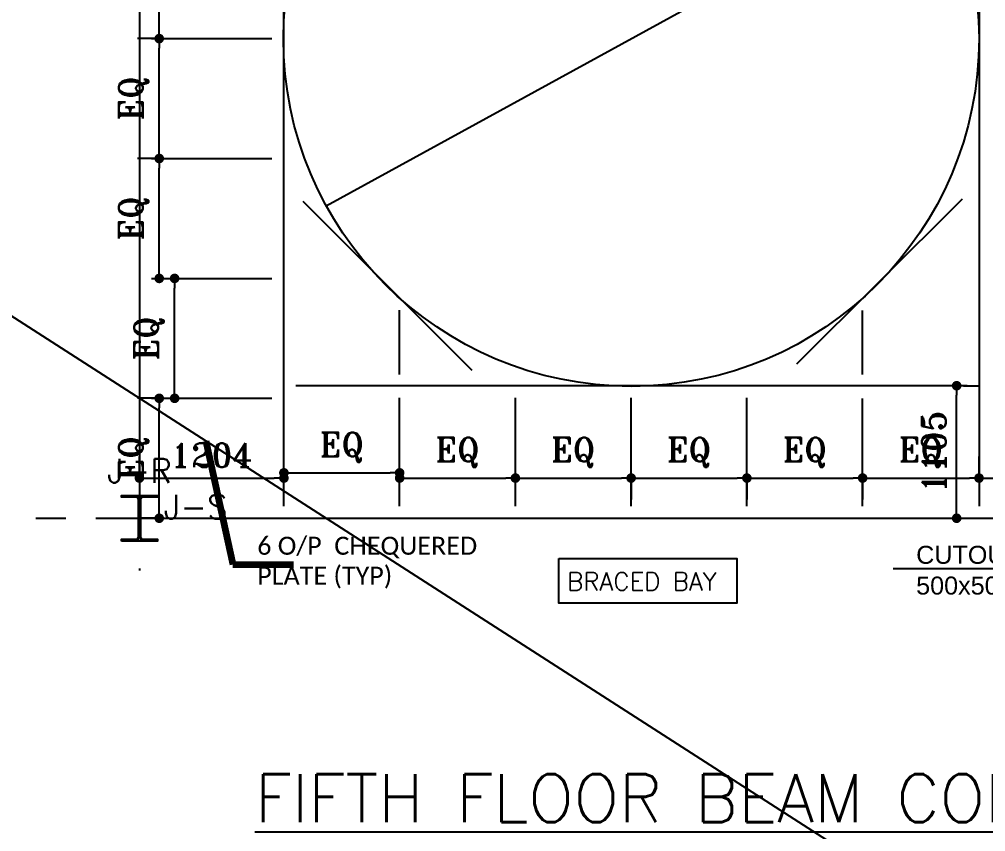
# Model space of a CAD drawing. Header units: inches. Extents: x 1387 to 2676, y -3554 to -2136.
# Drawn here: x 2593.95 to 2602.01, y -2655.1 to -2648.33 of the extents above; entities that cross this region are included whole.
import ezdxf
from ezdxf.enums import TextEntityAlignment as Align

# ---------------------------------------------------------------- set-up
doc = ezdxf.new("R2010")
doc.units = ezdxf.units.IN
doc.header["$MEASUREMENT"] = 0
doc.linetypes.add('CENTER', pattern=[2, 1.25, -0.25, 0.25, -0.25])
for name, color, linetype in [('3G', 3, 'Continuous'), ('A-TEXT', 7, 'Continuous'), ('AA-IPE300', 27, 'Continuous'), ('AA_CUT OUT', 250, 'Continuous'), ('AXE', 1, 'CENTER'), ('DIM', 8, 'Continuous'), ('MEMBER TEXT', 7, 'Continuous'), ('Pich', 2, 'Continuous')]:
    doc.layers.add(name, color=color, linetype=linetype)
doc.layers.add('leder', color=96, linetype='Continuous', lineweight=18)
doc.styles.add('ROMANS', font='ROMANS')
doc.styles.add('ROMANT', font='romant')
doc.styles.get("Standard").update_dxf_attribs({"font": 'arial.ttf'})
doc.styles.add('T1', font='calibri.ttf', dxfattribs={"width": 0.85, "height": 75})
doc.dimstyles.new('25_LINE', dxfattribs={"dimscale": 25, "dimtxt": 2, "dimasz": 1.25, "dimexe": 1.5, "dimexo": 0, "dimgap": 0.75, "dimtad": 0, "dimdec": 0, "dimzin": 0, "dimdsep": 46, "dimtxsty": 'Standard', "dimblk1": 'OBLIQUE', "dimblk2": 'OBLIQUE', "dimsah": 1, "dimcen": 1.5, "dimclrd": 40, "dimclre": 50, "dimclrt": 256, "dimadec": 0, "dimazin": 0, "dimtfac": 1, "dimtdec": 0, "dimtofl": 0, "dimtmove": 0, "dimatfit": 3, "dimldrblk": 'OBLIQUE', "dimfxl": 1, "dimtolj": 1, "dimtzin": 0, "dimarcsym": 0})
doc.dimstyles.new('Copy of 1-100', dxfattribs={"dimtxt": 0.2, "dimasz": 0.08, "dimexe": 0.18, "dimexo": 0.0625, "dimgap": 0.09, "dimtad": 1, "dimdec": 0, "dimlfac": 1000, "dimdsep": 46, "dimtxsty": 'ROMANT', "dimblk": 'DOT', "dimcen": 0.09, "dimclrd": 1, "dimclre": 1, "dimclrt": 3, "dimadec": 0, "dimazin": 0, "dimtfac": 1, "dimtdec": 0, "dimtix": 1, "dimtofl": 0, "dimtmove": 2, "dimatfit": 3, "dimldrblk": 'DOT', "dimfxl": 1, "dimtolj": 1, "dimarcsym": 0})
doc.dimstyles.get("Standard").update_dxf_attribs({"dimtxt": 0.25, "dimasz": 0.18, "dimexe": 0.18, "dimexo": 0.0625, "dimgap": 0.09, "dimtad": 0, "dimdec": 0, "dimlfac": 100, "dimzin": 0, "dimdsep": 46, "dimtxsty": 'Standard', "dimcen": 0.09, "dimadec": 0, "dimazin": 0, "dimtfac": 1, "dimtdec": 0, "dimtofl": 0, "dimtmove": 0, "dimatfit": 3, "dimfxl": 1, "dimtolj": 1, "dimtzin": 0, "dimarcsym": 0})

# ---------------------------------------------------------------- blocks, each defined once
blk = doc.blocks.new('DOT')
at = {"layer": 'DIM', "color": 0, "linetype": 'ByBlock'}
blk.add_line((-0.5, 0), (-1, 0), dxfattribs=at)
at = {"layer": 'DIM', "color": 0, "linetype": 'ByBlock', "const_width": 0.5}
blk.add_lwpolyline([(-0.25, 0, 1), (0.25, 0, 1)], format="xyb", close=True, dxfattribs=at)
blk = doc.blocks.new('*D2546')
at = {"color": 1, "lineweight": -2, "transparency": 16777216}
for p, q in [((-9356.8, 5393.5), (-10267.6, 4894.4)), ((-14443.2, 2606.5), (-10862.8, 4568.3))]:
    blk.add_line(p, q, dxfattribs=at)
at = {"layer": 'Defpoints', "color": 0, "transparency": 16777216}
for p in [(-9356.7, 5393.5), (-14443.3, 2606.5)]:
    blk.add_point(p, dxfattribs=at)
at = {"color": 1, "lineweight": -2, "transparency": 16777216, "xscale": 0.08, "yscale": 0.08, "zscale": 0.08}
for p, rotation in [((-9356.7, 5393.5), 28.71912846812458), ((-14443.3, 2606.5), 208.7191284681246)]:
    blk.add_blockref('DOT', p, dxfattribs=dict(at, rotation=rotation))
at = {"color": 3, "transparency": 16777216, "insert": (-10565.2, 4731.4), "char_height": 150, "attachment_point": 5, "rotation": 28.71913, "style": 'ROMANT'}
blk.add_mtext('\\A1;∅5800', dxfattribs=at)
blk = doc.blocks.new('_Dot')
at = {"layer": 'DIM', "color": 0, "lineweight": -2}
blk.add_line((-0.5, 0), (-1, 0), dxfattribs=at)
at = {"layer": 'DIM', "color": 0, "const_width": 0.5}
blk.add_lwpolyline([(-0.25, 0, 1), (0.25, 0, 1)], format="xyb", close=True, dxfattribs=at)
blk = doc.blocks.new('*D2377')
at = {"layer": 'Defpoints', "color": 0, "transparency": 16777216}
for p in [(2595.1149, -2651.4907), (2595.1817, -2651.4907), (2595.1817, -2652.4907)]:
    blk.add_point(p, dxfattribs=at)
at = {"layer": 'Pich', "color": 1, "lineweight": -2, "transparency": 16777216}
for p, q in [((2595.1192, -2651.4907), (2594.9349, -2651.4907)), ((2595.1149, -2652.4107), (2595.1149, -2651.5707)), ((2595.1192, -2652.4907), (2594.9349, -2652.4907))]:
    blk.add_line(p, q, dxfattribs=at)
at = {"layer": 'Pich', "color": 1, "lineweight": -2, "transparency": 16777216, "xscale": 0.08, "yscale": 0.08, "zscale": 0.08}
for p, rotation in [((2595.1149, -2651.4907), 90), ((2595.1149, -2652.4907), 270)]:
    blk.add_blockref('DOT', p, dxfattribs=dict(at, rotation=rotation))
at = {"layer": 'Pich', "color": 3, "transparency": 16777216, "insert": (2594.9011, -2651.9907), "char_height": 0.2, "attachment_point": 5, "rotation": 90, "style": 'ROMANT'}
blk.add_mtext('\\A1;EQ', dxfattribs=at)
blk = doc.blocks.new('*D2378')
at = {"layer": 'Defpoints', "color": 0, "transparency": 16777216}
for p in [(2595.2432, -2650.4907), (2595.2432, -2650.4907), (2595.1817, -2651.4907)]:
    blk.add_point(p, dxfattribs=at)
at = {"layer": 'Pich', "color": 1, "lineweight": -2, "transparency": 16777216}
for p, q in [((2595.3057, -2650.4907), (2595.4232, -2650.4907)), ((2595.2432, -2651.4107), (2595.2432, -2650.5707)), ((2595.2442, -2651.4907), (2595.4232, -2651.4907))]:
    blk.add_line(p, q, dxfattribs=at)
at = {"layer": 'Pich', "color": 1, "lineweight": -2, "transparency": 16777216, "xscale": 0.08, "yscale": 0.08, "zscale": 0.08}
for p, rotation in [((2595.2432, -2650.4907), 90), ((2595.2432, -2651.4907), 270)]:
    blk.add_blockref('DOT', p, dxfattribs=dict(at, rotation=rotation))
at = {"layer": 'Pich', "color": 3, "transparency": 16777216, "insert": (2595.0294, -2650.9907), "char_height": 0.2, "attachment_point": 5, "rotation": 90, "style": 'ROMANT'}
blk.add_mtext('\\A1;EQ', dxfattribs=at)
blk = doc.blocks.new('*D2379')
at = {"layer": 'Defpoints', "color": 0, "transparency": 16777216}
for p in [(2595.1149, -2649.4907), (2595.1875, -2649.4907), (2595.1149, -2650.4907)]:
    blk.add_point(p, dxfattribs=at)
at = {"layer": 'Pich', "color": 1, "lineweight": -2, "transparency": 16777216}
for p, q in [((2595.125, -2649.4907), (2594.9349, -2649.4907)), ((2595.1149, -2650.4107), (2595.1149, -2649.5707)), ((2595.1774, -2650.4907), (2595.2949, -2650.4907))]:
    blk.add_line(p, q, dxfattribs=at)
at = {"layer": 'Pich', "color": 1, "lineweight": -2, "transparency": 16777216, "xscale": 0.08, "yscale": 0.08, "zscale": 0.08}
for p, rotation in [((2595.1149, -2649.4907), 90), ((2595.1149, -2650.4907), 270)]:
    blk.add_blockref('DOT', p, dxfattribs=dict(at, rotation=rotation))
at = {"layer": 'Pich', "color": 3, "transparency": 16777216, "insert": (2594.9011, -2649.9907), "char_height": 0.2, "attachment_point": 5, "rotation": 90, "style": 'ROMANT'}
blk.add_mtext('\\A1;EQ', dxfattribs=at)
blk = doc.blocks.new('*D2380')
at = {"layer": 'Defpoints', "color": 0, "transparency": 16777216}
for p in [(2595.1149, -2648.4907), (2595.1875, -2648.4907), (2595.1149, -2649.4907)]:
    blk.add_point(p, dxfattribs=at)
at = {"layer": 'Pich', "color": 1, "lineweight": -2, "transparency": 16777216}
for p, q in [((2595.125, -2648.4907), (2594.9349, -2648.4907)), ((2595.1149, -2649.4107), (2595.1149, -2648.5707)), ((2595.1774, -2649.4907), (2595.2949, -2649.4907))]:
    blk.add_line(p, q, dxfattribs=at)
at = {"layer": 'Pich', "color": 1, "lineweight": -2, "transparency": 16777216, "xscale": 0.08, "yscale": 0.08, "zscale": 0.08}
for p, rotation in [((2595.1149, -2648.4907), 90), ((2595.1149, -2649.4907), 270)]:
    blk.add_blockref('DOT', p, dxfattribs=dict(at, rotation=rotation))
at = {"layer": 'Pich', "color": 3, "transparency": 16777216, "insert": (2594.9011, -2648.9907), "char_height": 0.2, "attachment_point": 5, "rotation": 90, "style": 'ROMANT'}
blk.add_mtext('\\A1;EQ', dxfattribs=at)
blk = doc.blocks.new('*D2381')
at = {"layer": 'Defpoints', "color": 0, "transparency": 16777216}
for p in [(2595.1149, -2647.4907), (2595.1875, -2647.4907), (2595.1149, -2648.4907)]:
    blk.add_point(p, dxfattribs=at)
at = {"layer": 'Pich', "color": 1, "lineweight": -2, "transparency": 16777216}
for p, q in [((2595.125, -2647.4907), (2594.9349, -2647.4907)), ((2595.1149, -2648.4107), (2595.1149, -2647.5707)), ((2595.1774, -2648.4907), (2595.2949, -2648.4907))]:
    blk.add_line(p, q, dxfattribs=at)
at = {"layer": 'Pich', "color": 1, "lineweight": -2, "transparency": 16777216, "xscale": 0.08, "yscale": 0.08, "zscale": 0.08}
for p, rotation in [((2595.1149, -2647.4907), 90), ((2595.1149, -2648.4907), 270)]:
    blk.add_blockref('DOT', p, dxfattribs=dict(at, rotation=rotation))
at = {"layer": 'Pich', "color": 3, "transparency": 16777216, "insert": (2594.9011, -2647.9907), "char_height": 0.2, "attachment_point": 5, "rotation": 90, "style": 'ROMANT'}
blk.add_mtext('\\A1;EQ', dxfattribs=at)
blk = doc.blocks.new('*D2384')
at = {"layer": 'Defpoints', "color": 0, "transparency": 16777216}
for p in [(2596.1543, -2652.1557), (2594.9498, -2652.2039), (2596.1543, -2652.2039)]:
    blk.add_point(p, dxfattribs=at)
at = {"layer": 'Pich', "color": 1, "lineweight": -2, "transparency": 16777216}
for p, q in [((2594.9498, -2652.1414), (2594.9498, -2651.9757)), ((2596.1543, -2652.1414), (2596.1543, -2651.9757)), ((2595.0298, -2652.1557), (2596.0743, -2652.1557))]:
    blk.add_line(p, q, dxfattribs=at)
at = {"layer": 'Pich', "color": 1, "lineweight": -2, "transparency": 16777216, "xscale": 0.08, "yscale": 0.08, "zscale": 0.08, "rotation": 180}
blk.add_blockref('DOT', (2594.9498, -2652.1557), dxfattribs=at)
at = {"layer": 'Pich', "color": 1, "lineweight": -2, "transparency": 16777216, "xscale": 0.08, "yscale": 0.08, "zscale": 0.08}
blk.add_blockref('DOT', (2596.1543, -2652.1557), dxfattribs=at)
at = {"layer": 'Pich', "color": 3, "transparency": 16777216, "insert": (2595.5521, -2651.9657), "char_height": 0.2, "attachment_point": 5, "style": 'ROMANT'}
blk.add_mtext('\\A1;1204', dxfattribs=at)
blk = doc.blocks.new('*D2385')
at = {"layer": 'Defpoints', "color": 0, "transparency": 16777216}
for p in [(2597.1193, -2652.1121), (2597.1193, -2652.1121), (2596.1543, -2652.2039)]:
    blk.add_point(p, dxfattribs=at)
at = {"layer": 'Pich', "color": 1, "lineweight": -2, "transparency": 16777216}
for p, q in [((2596.1543, -2652.1414), (2596.1543, -2651.9321)), ((2597.1193, -2652.0496), (2597.1193, -2651.9321)), ((2596.2343, -2652.1121), (2597.0393, -2652.1121))]:
    blk.add_line(p, q, dxfattribs=at)
at = {"layer": 'Pich', "color": 1, "lineweight": -2, "transparency": 16777216, "xscale": 0.08, "yscale": 0.08, "zscale": 0.08, "rotation": 180}
blk.add_blockref('DOT', (2596.1543, -2652.1121), dxfattribs=at)
at = {"layer": 'Pich', "color": 1, "lineweight": -2, "transparency": 16777216, "xscale": 0.08, "yscale": 0.08, "zscale": 0.08}
blk.add_blockref('DOT', (2597.1193, -2652.1121), dxfattribs=at)
at = {"layer": 'Pich', "color": 3, "transparency": 16777216, "insert": (2596.6368, -2651.8983), "char_height": 0.2, "attachment_point": 5, "style": 'ROMANT'}
blk.add_mtext('\\A1;EQ', dxfattribs=at)
blk = doc.blocks.new('*D2386')
at = {"layer": 'Defpoints', "color": 0, "transparency": 16777216}
for p in [(2597.1193, -2652.1557), (2598.0843, -2652.1557), (2598.0843, -2652.2259)]:
    blk.add_point(p, dxfattribs=at)
at = {"layer": 'Pich', "color": 1, "lineweight": -2, "transparency": 16777216}
for p, q in [((2597.1193, -2652.0932), (2597.1193, -2651.9757)), ((2598.0843, -2652.1634), (2598.0843, -2651.9757)), ((2597.1993, -2652.1557), (2598.0043, -2652.1557))]:
    blk.add_line(p, q, dxfattribs=at)
at = {"layer": 'Pich', "color": 1, "lineweight": -2, "transparency": 16777216, "xscale": 0.08, "yscale": 0.08, "zscale": 0.08, "rotation": 180}
blk.add_blockref('DOT', (2597.1193, -2652.1557), dxfattribs=at)
at = {"layer": 'Pich', "color": 1, "lineweight": -2, "transparency": 16777216, "xscale": 0.08, "yscale": 0.08, "zscale": 0.08}
blk.add_blockref('DOT', (2598.0843, -2652.1557), dxfattribs=at)
at = {"layer": 'Pich', "color": 3, "transparency": 16777216, "insert": (2597.6018, -2651.9419), "char_height": 0.2, "attachment_point": 5, "style": 'ROMANT'}
blk.add_mtext('\\A1;EQ', dxfattribs=at)
blk = doc.blocks.new('*D2387')
at = {"layer": 'Defpoints', "color": 0, "transparency": 16777216}
for p in [(2598.0843, -2652.1557), (2599.0493, -2652.1163), (2599.0493, -2652.1557)]:
    blk.add_point(p, dxfattribs=at)
at = {"layer": 'Pich', "color": 1, "lineweight": -2, "transparency": 16777216}
for p, q in [((2598.0843, -2652.0932), (2598.0843, -2651.9757)), ((2598.1643, -2652.1557), (2598.9693, -2652.1557)), ((2599.0493, -2652.1788), (2599.0493, -2652.3357))]:
    blk.add_line(p, q, dxfattribs=at)
at = {"layer": 'Pich', "color": 1, "lineweight": -2, "transparency": 16777216, "xscale": 0.08, "yscale": 0.08, "zscale": 0.08, "rotation": 180}
blk.add_blockref('DOT', (2598.0843, -2652.1557), dxfattribs=at)
at = {"layer": 'Pich', "color": 1, "lineweight": -2, "transparency": 16777216, "xscale": 0.08, "yscale": 0.08, "zscale": 0.08}
blk.add_blockref('DOT', (2599.0493, -2652.1557), dxfattribs=at)
at = {"layer": 'Pich', "color": 3, "transparency": 16777216, "insert": (2598.5668, -2651.9419), "char_height": 0.2, "attachment_point": 5, "style": 'ROMANT'}
blk.add_mtext('\\A1;EQ', dxfattribs=at)
blk = doc.blocks.new('*D2388')
at = {"layer": 'Defpoints', "color": 0, "transparency": 16777216}
for p in [(2599.0493, -2652.1557), (2600.0143, -2652.1163), (2600.0143, -2652.1557)]:
    blk.add_point(p, dxfattribs=at)
at = {"layer": 'Pich', "color": 1, "lineweight": -2, "transparency": 16777216}
for p, q in [((2599.0493, -2652.0932), (2599.0493, -2651.9757)), ((2599.1293, -2652.1557), (2599.9343, -2652.1557)), ((2600.0143, -2652.1788), (2600.0143, -2652.3357))]:
    blk.add_line(p, q, dxfattribs=at)
at = {"layer": 'Pich', "color": 1, "lineweight": -2, "transparency": 16777216, "xscale": 0.08, "yscale": 0.08, "zscale": 0.08, "rotation": 180}
blk.add_blockref('DOT', (2599.0493, -2652.1557), dxfattribs=at)
at = {"layer": 'Pich', "color": 1, "lineweight": -2, "transparency": 16777216, "xscale": 0.08, "yscale": 0.08, "zscale": 0.08}
blk.add_blockref('DOT', (2600.0143, -2652.1557), dxfattribs=at)
at = {"layer": 'Pich', "color": 3, "transparency": 16777216, "insert": (2599.5318, -2651.9419), "char_height": 0.2, "attachment_point": 5, "style": 'ROMANT'}
blk.add_mtext('\\A1;EQ', dxfattribs=at)
blk = doc.blocks.new('*D2389')
at = {"layer": 'Defpoints', "color": 0, "transparency": 16777216}
for p in [(2600.0143, -2652.1557), (2600.9793, -2652.1163), (2600.9793, -2652.1557)]:
    blk.add_point(p, dxfattribs=at)
at = {"layer": 'Pich', "color": 1, "lineweight": -2, "transparency": 16777216}
for p, q in [((2600.0143, -2652.0932), (2600.0143, -2651.9757)), ((2600.0943, -2652.1557), (2600.8993, -2652.1557)), ((2600.9793, -2652.1788), (2600.9793, -2652.3357))]:
    blk.add_line(p, q, dxfattribs=at)
at = {"layer": 'Pich', "color": 1, "lineweight": -2, "transparency": 16777216, "xscale": 0.08, "yscale": 0.08, "zscale": 0.08, "rotation": 180}
blk.add_blockref('DOT', (2600.0143, -2652.1557), dxfattribs=at)
at = {"layer": 'Pich', "color": 1, "lineweight": -2, "transparency": 16777216, "xscale": 0.08, "yscale": 0.08, "zscale": 0.08}
blk.add_blockref('DOT', (2600.9793, -2652.1557), dxfattribs=at)
at = {"layer": 'Pich', "color": 3, "transparency": 16777216, "insert": (2600.4968, -2651.9419), "char_height": 0.2, "attachment_point": 5, "style": 'ROMANT'}
blk.add_mtext('\\A1;EQ', dxfattribs=at)
blk = doc.blocks.new('*D2390')
at = {"layer": 'Defpoints', "color": 0, "transparency": 16777216}
for p in [(2600.9793, -2652.1557), (2601.9498, -2652.1557), (2601.9498, -2652.2266)]:
    blk.add_point(p, dxfattribs=at)
at = {"layer": 'Pich', "color": 1, "lineweight": -2, "transparency": 16777216}
for p, q in [((2600.9793, -2652.0932), (2600.9793, -2651.9757)), ((2601.9498, -2652.1641), (2601.9498, -2651.9757)), ((2601.0593, -2652.1557), (2601.8698, -2652.1557))]:
    blk.add_line(p, q, dxfattribs=at)
at = {"layer": 'Pich', "color": 1, "lineweight": -2, "transparency": 16777216, "xscale": 0.08, "yscale": 0.08, "zscale": 0.08, "rotation": 180}
blk.add_blockref('DOT', (2600.9793, -2652.1557), dxfattribs=at)
at = {"layer": 'Pich', "color": 1, "lineweight": -2, "transparency": 16777216, "xscale": 0.08, "yscale": 0.08, "zscale": 0.08}
blk.add_blockref('DOT', (2601.9498, -2652.1557), dxfattribs=at)
at = {"layer": 'Pich', "color": 3, "transparency": 16777216, "insert": (2601.4646, -2651.9419), "char_height": 0.2, "attachment_point": 5, "style": 'ROMANT'}
blk.add_mtext('\\A1;EQ', dxfattribs=at)
blk = doc.blocks.new('*D2391')
at = {"layer": 'Defpoints', "color": 0, "transparency": 16777216}
for p in [(2602.9498, -2652.0653), (2601.9498, -2652.1557), (2602.9498, -2652.1557)]:
    blk.add_point(p, dxfattribs=at)
at = {"layer": 'Pich', "color": 1, "lineweight": -2, "transparency": 16777216}
for p, q in [((2601.9498, -2652.0932), (2601.9498, -2651.9757)), ((2602.0298, -2652.1557), (2602.8698, -2652.1557)), ((2602.9498, -2652.1278), (2602.9498, -2652.3357))]:
    blk.add_line(p, q, dxfattribs=at)
at = {"layer": 'Pich', "color": 1, "lineweight": -2, "transparency": 16777216, "xscale": 0.08, "yscale": 0.08, "zscale": 0.08, "rotation": 180}
blk.add_blockref('DOT', (2601.9498, -2652.1557), dxfattribs=at)
at = {"layer": 'Pich', "color": 1, "lineweight": -2, "transparency": 16777216, "xscale": 0.08, "yscale": 0.08, "zscale": 0.08}
blk.add_blockref('DOT', (2602.9498, -2652.1557), dxfattribs=at)
at = {"layer": 'Pich', "color": 3, "transparency": 16777216, "insert": (2602.4498, -2651.9657), "char_height": 0.2, "attachment_point": 5, "style": 'ROMANT'}
blk.add_mtext('\\A1;1000', dxfattribs=at)
blk = doc.blocks.new('*D2415')
at = {"layer": 'Defpoints', "color": 0, "transparency": 16777216}
for p in [(2601.758, -2651.3857), (2601.7632, -2651.3857), (2601.758, -2652.4907)]:
    blk.add_point(p, dxfattribs=at)
at = {"layer": 'Pich', "color": 1, "lineweight": -2, "transparency": 16777216}
for p, q in [((2601.8205, -2651.3857), (2601.9432, -2651.3857)), ((2601.7632, -2652.4107), (2601.7632, -2651.4657)), ((2601.8205, -2652.4907), (2601.9432, -2652.4907))]:
    blk.add_line(p, q, dxfattribs=at)
at = {"layer": 'Pich', "color": 1, "lineweight": -2, "transparency": 16777216, "xscale": 0.08, "yscale": 0.08, "zscale": 0.08}
for p, rotation in [((2601.7632, -2651.3857), 90), ((2601.7632, -2652.4907), 270)]:
    blk.add_blockref('DOT', p, dxfattribs=dict(at, rotation=rotation))
at = {"layer": 'Pich', "color": 3, "transparency": 16777216, "insert": (2601.5732, -2651.9382), "char_height": 0.2, "attachment_point": 5, "rotation": 90, "style": 'ROMANT'}
blk.add_mtext('\\A1;1105', dxfattribs=at)
blk = doc.blocks.new('_Oblique')
at = {"color": 0, "linetype": 'ByBlock', "lineweight": -2}
blk.add_line((-0.5, -0.5), (0.5, 0.5), dxfattribs=at)
blk = doc.blocks.new('G$C03DD02ED')
at = {"layer": 'AA_CUT OUT', "color": 1}
blk.add_circle((-11900, 4000), 2900, dxfattribs=at)
at = {"color": 3}
for s, p in [('CUTOUT', (-9524.1, -380.1)), ('500x500', (-9524.1, -636.4))]:
    blk.add_text(s, height=150, dxfattribs=at).set_placement(p)
dim = blk.add_diameter_dim_2p(p1=(-14443.3, 2606.5), p2=(-9356.7, 5393.5), dimstyle='Copy of 1-100', override={"dimtxt": 150, "dimlfac": 1})
dim.commit()
dim.dimension.update_dxf_attribs({"geometry": '*D2546', "text_midpoint": (-10565.2, 4731.4), "dimtype": 163})
blk.add_leader([(-8366.1, 296.4), (-8567.9, -422.3), (-9716.9, -422.3)], dimstyle='Standard', override={"dimscale": 75}, dxfattribs=at)

msp = doc.modelspace()

# ---------------------------------------------------------------- hatches: boundary and pattern name
for points in [[(2594.94237099, -2652.31558619), (2594.93089477, -2652.31558619, 0.4144144444), (2594.94237099, -2652.32707029)], [(2594.95737099, -2652.31558619), (2594.96884722, -2652.31558619, -0.4144144444), (2594.95737099, -2652.32707029)], [(2594.94237099, -2652.6656257), (2594.93089477, -2652.6656257, -0.4144144444), (2594.94237099, -2652.65414159)], [(2594.95737099, -2652.6656257), (2594.96884722, -2652.6656257, 0.4144144444), (2594.95737099, -2652.65414159)]]:
    msp.add_hatch(color=1).paths.add_polyline_path(points)

# ---------------------------------------------------------------- linework, layer by layer
at = {"color": 96, "elevation": -0.001}
msp.add_lwpolyline([(2598.44760556, -2652.82518545), (2599.93098132, -2652.82518545), (2599.93098132, -2653.19793851), (2598.44760556, -2653.19793851)], close=True, dxfattribs=at)
at = {"layer": '3G'}
msp.add_lwpolyline([(2594.79987099, -2652.68058619), (2594.79987099, -2652.66558619), (2594.94237099, -2652.66558619), (2594.94237099, -2652.31558619), (2594.79987099, -2652.31558619), (2594.79987099, -2652.30058619), (2595.09987099, -2652.30058619), (2595.09987099, -2652.31558619), (2594.95737099, -2652.31558619), (2594.95737099, -2652.66558619), (2595.09987099, -2652.66558619), (2595.09987099, -2652.68058619)], close=True, dxfattribs=at)
for centre, start, end in [((2594.94237099, -2652.31559406), 180.157926883, 270.157926883), ((2594.95737099, -2652.31559406), 269.842073117, 359.842073117), ((2594.95737099, -2652.31559406), 269.842073117, 359.842073117), ((2594.94237099, -2652.66561782), 89.842073117, 179.842073117), ((2594.94237099, -2652.66561782), 89.842073117, 179.842073117), ((2594.95737099, -2652.66561782), 0.157926883, 90.157926883), ((2594.95737099, -2652.66561782), 0.157926883, 90.157926883), ((2594.95737099, -2652.66561782), 0.157926883, 90.157926883)]:
    msp.add_arc(centre, 0.01147623, start, end, dxfattribs=at)
at = {"layer": 'AA-IPE300', "color": 3}
for p, q in [((2594.94983482, -2642.49069494), (2594.94983482, -2652.49069494)), ((2596.15433482, -2652.39069494), (2596.15433482, -2645.59073373)), ((2601.94983482, -2645.59073373), (2601.94983482, -2652.39069494)), ((2595.04983482, -2648.49069494), (2596.05433482, -2648.49069494)), ((2595.04983482, -2649.49069494), (2596.05433482, -2649.49069494)), ((2596.31089001, -2649.8463984), (2597.72147285, -2651.25698124)), ((2601.8099079, -2649.82931778), (2600.42875358, -2651.20600721)), ((2595.04983482, -2650.49069494), (2596.05433482, -2650.49069494)), ((2597.11933482, -2651.29138233), (2597.11933482, -2650.75484321)), ((2600.97933482, -2651.29227135), (2600.97933482, -2650.75720585)), ((2601.84983482, -2651.38569494), (2596.25433482, -2651.38569494)), ((2595.04983482, -2651.49069494), (2596.05433482, -2651.49069494)), ((2597.11933482, -2652.39069494), (2597.11933482, -2651.4877082)), ((2598.08433482, -2652.39069494), (2598.08433482, -2651.48569494)), ((2599.04933482, -2652.39069494), (2599.04933482, -2651.48569494)), ((2600.01433482, -2652.39069494), (2600.01433482, -2651.48569494)), ((2600.97933482, -2652.39069494), (2600.97933482, -2651.49230148)), ((2594.94983482, -2652.49069494), (2610.94983482, -2652.49069494))]:
    msp.add_line(p, q, dxfattribs=at)
at = {"layer": 'AXE'}
for p, q in [((2594.94982556, -2638.90995471), (2594.94986179, -2652.92783541)), ((2590.58561037, -2652.49057522), (2613.86332282, -2652.49063386))]:
    msp.add_line(p, q, dxfattribs=at)

# ---------------------------------------------------------------- block references
at = {"layer": 'AA_CUT OUT', "color": 3, "xscale": 0.001, "yscale": 0.001, "zscale": 0.001}
msp.add_blockref('G$C03DD02ED', (2610.94983482, -2652.49069494), dxfattribs=at)

# ---------------------------------------------------------------- texts
at = {"color": 3, "style": 'ROMANS'}
msp.add_text('BRACED BAY', height=0.15, dxfattribs=at).set_placement((2598.51569278, -2653.09292838, -0.001))
at = {"layer": 'A-TEXT', "color": 3, "style": 'ROMANS'}
msp.add_text('%%UFIFTH FLOOR BEAM CONNECTION PLAN +22.5M', height=0.4, dxfattribs=at).set_placement((2595.91267744, -2655.02479686, 9177.40456425))
at = {"layer": 'MEMBER TEXT', "color": 3, "ltscale": 2, "style": 'ROMANS'}
for s, p in [('J-R', (2594.95005139, -2652.09477396)), ('J-S', (2595.41892842, -2652.39563993))]:
    msp.add_text(s, height=0.2, dxfattribs=at).set_placement(p, align=Align.MIDDLE)
at = {"layer": 'MEMBER TEXT', "insert": (2595.93194563, -2652.64509187), "char_height": 0.15, "width": 1.8640379779, "attachment_point": 1, "style": 'T1'}
msp.add_mtext('{\\W1;6 O/P  CHEQUERED PLATE (TYP)}', dxfattribs=at)

# ---------------------------------------------------------------- dimensions: what is measured, and where the dimension line sits
at = {"layer": 'Pich'}
for base, p1, p2, picture, middle in [((2595.11489097, -2647.49069494), (2595.11489097, -2648.49069494), (2595.18748438, -2647.49069494), '*D2381', (2594.90108144, -2647.99069494)), ((2595.11489097, -2648.49069494), (2595.11489097, -2649.49069494), (2595.18748438, -2648.49069494), '*D2380', (2594.90108144, -2648.99069494)), ((2595.11489097, -2649.49069494), (2595.11489097, -2650.49069494), (2595.18748438, -2649.49069494), '*D2379', (2594.90108144, -2649.99069494)), ((2595.2431878, -2650.49069494), (2595.18168515, -2651.49069494), (2595.2431878, -2650.49069494), '*D2378', (2595.02937827, -2650.99069494)), ((2595.11489097, -2651.49069494), (2595.18168515, -2652.49069494), (2595.18168515, -2651.49069494), '*D2377', (2594.90108144, -2651.99069494))]:
    dim = msp.add_linear_dim(base=base, p1=p1, p2=p2, angle=90, text='EQ', dimstyle='Copy of 1-100', dxfattribs=at)
    dim.commit()
    dim.dimension.update_dxf_attribs({"geometry": picture, "text_midpoint": middle})
dim = msp.add_linear_dim(base=(2601.76317951, -2651.38569494), p1=(2601.7580415, -2652.49069494), p2=(2601.7580415, -2651.38569494), angle=90, dimstyle='Copy of 1-100', dxfattribs=at)
dim.commit()
dim.dimension.update_dxf_attribs({"geometry": '*D2415', "text_midpoint": (2601.57317951, -2651.93819494)})
for base, p1, p2, picture, middle in [((2597.11933482, -2652.11206374), (2596.15433482, -2652.20386866), (2597.11933482, -2652.11206374), '*D2385', (2596.63683482, -2651.89825422)), ((2598.08433482, -2652.15569977), (2597.11933482, -2652.15569977), (2598.08433482, -2652.22592336), '*D2386', (2597.60183482, -2651.94189025)), ((2599.04933482, -2652.15569977), (2598.08433482, -2652.15569977), (2599.04933482, -2652.11633238), '*D2387', (2598.56683482, -2651.94189025)), ((2600.01433482, -2652.15569977), (2599.04933482, -2652.15569977), (2600.01433482, -2652.11633238), '*D2388', (2599.53183482, -2651.94189025)), ((2600.97933482, -2652.15569977), (2600.01433482, -2652.15569977), (2600.97933482, -2652.11633238), '*D2389', (2600.49683482, -2651.94189025)), ((2601.94983482, -2652.15569977), (2600.97933482, -2652.15569977), (2601.94983482, -2652.22655027), '*D2390', (2601.46458482, -2651.94189025))]:
    dim = msp.add_linear_dim(base=base, p1=p1, p2=p2, text='EQ', dimstyle='Copy of 1-100', dxfattribs=at)
    dim.commit()
    dim.dimension.update_dxf_attribs({"geometry": picture, "text_midpoint": middle})
for base, p1, p2, picture, middle in [((2596.1543348157, -2652.1556997738), (2594.9498348157, -2652.203868658), (2596.1543348157, -2652.203868658), '*D2384', (2595.5520848157, -2651.9656997738)), ((2602.94983482, -2652.15569977), (2601.94983482, -2652.15569977), (2602.94983482, -2652.06527112), '*D2391', (2602.44983482, -2651.96569977))]:
    dim = msp.add_linear_dim(base=base, p1=p1, p2=p2, dimstyle='Copy of 1-100', dxfattribs=at)
    dim.commit()
    dim.dimension.update_dxf_attribs({"geometry": picture, "text_midpoint": middle})

# ---------------------------------------------------------------- leaders
at = {"layer": 'leder'}
msp.add_leader([(2595.50392704, -2651.84661089), (2595.72791911, -2652.87671396), (2596.23395417, -2652.87671396)], dimstyle='25_LINE', override={"dimscale": 60, "dimtxt": 2, "dimasz": 1.25, "dimgap": 0.75, "dimtad": 0, "dimtxsty": 'Standard', "dimclrd": 256, "dimlwd": 65534}, dxfattribs=at)

doc.saveas('drawing.dxf')
